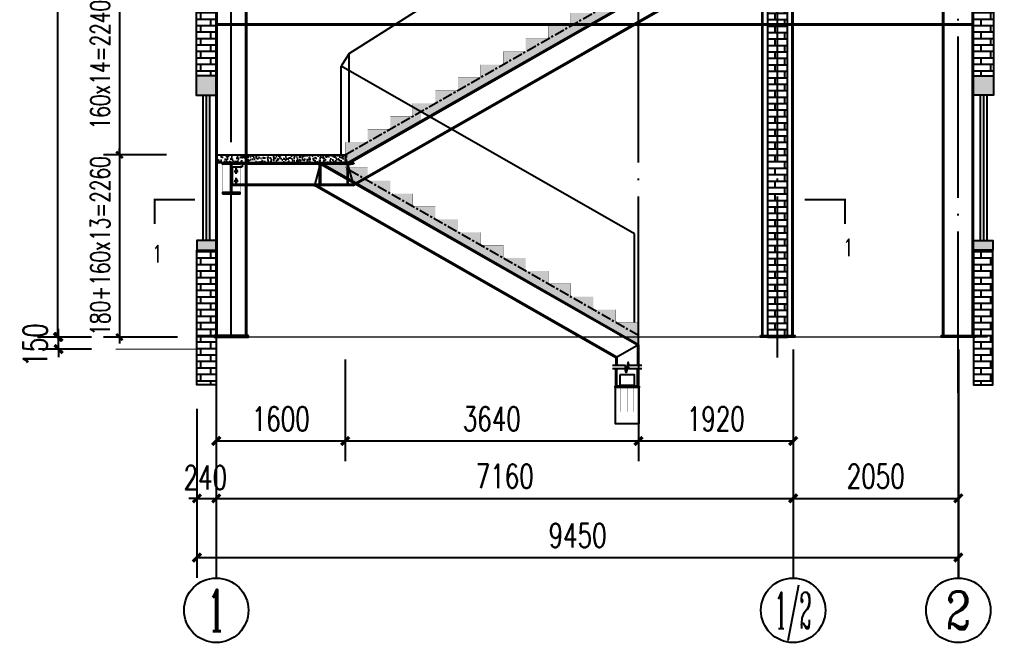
# Model space of a CAD drawing. Extents: x -89996 to 1006241, y -2176 to 440573.
# Drawn here: x 778968 to 791057, y 249425 to 257156 of the extents above; entities that cross this region are included whole.
import ezdxf
from ezdxf.enums import TextEntityAlignment as Align

# ---------------------------------------------------------------- set-up
doc = ezdxf.new("R2010")
doc.units = 0
doc.header["$LTSCALE"] = 1000
doc.header["$MEASUREMENT"] = 0
doc.linetypes.add('0$0$CENTERX2', pattern=[4, 2.5, -0.5, 0.5, -0.5])
doc.linetypes.add('DOTE', pattern=[2.42, 2, -0.2, 0.02, -0.2])
for name, color, linetype in [('A-土建墙柱（含管井、立管）', 6, 'Continuous'), ('AXIS', 3, 'Continuous'), ('AXIS_TEXT', 7, 'Continuous'), ('BEAM_DE', 7, 'Continuous'), ('BOLT', 251, 'Continuous'), ('DIM_SYMB', 3, 'Continuous'), ('DOTE', 1, 'DOTE'), ('FZX', 31, 'Continuous'), ('GL', 150, 'Continuous'), ('GZ', 50, 'Continuous'), ('MC', 132, 'Continuous'), ('Prof', 2, 'Continuous'), ('PUB_TEXT', 7, 'Continuous'), ('PUB_TITLE', 4, 'Continuous'), ('PZ', 202, 'Continuous'), ('STGJ_BOLT_THIN', 9, 'Continuous'), ('WL', 10, 'Continuous'), ('型钢', 6, 'Continuous'), ('粗线', 5, 'Continuous')]:
    doc.layers.add(name, color=color, linetype=linetype)
doc.styles.add('_TCH_AXIS', font='COMPLEX', dxfattribs={"bigfont": 'GBCBIG'})
doc.styles.add('_TCH_DIM_T3', font='SIMPLEX', dxfattribs={"width": 0.705882, "bigfont": 'GBCBIG'})
doc.styles.add('_TCH_LABEL', font='COMPLEX', dxfattribs={"bigfont": 'GBCBIG'})
doc.styles.add('COMPLEX', font='COMPLEX')
doc.styles.add('DIM_FONT', font='SIMPLEX', dxfattribs={"width": 0.7, "bigfont": 'GBCBIG'})
doc.dimstyles.new('_TCH_ARCH&&100', dxfattribs={"dimtxt": 297.5, "dimasz": 100, "dimexe": 250, "dimexo": 300, "dimgap": 126.25, "dimtad": 1, "dimdec": 0, "dimzin": 0, "dimdsep": 46, "dimtxsty": '_TCH_DIM_T3', "dimblk": 'ARCHTICK', "dimcen": 0.09, "dimclrt": 7, "dimazin": 2, "dimtfac": 1, "dimtdec": 0, "dimtix": 1, "dimtmove": 2, "dimatfit": 3, "dimfxl": 0, "dimtolj": 1, "dimtzin": 0, "dimarcsym": 0})
doc.dimstyles.new('DIMN80', dxfattribs={"dimscale": 0.8, "dimtxt": 300, "dimasz": 100, "dimexe": 250, "dimexo": 300, "dimgap": 150, "dimtad": 1, "dimdec": 0, "dimzin": 0, "dimdsep": 46, "dimtxsty": 'DIM_FONT', "dimblk": 'ARCHTICK', "dimcen": 0.09, "dimazin": 2, "dimtfac": 1, "dimtdec": 0, "dimtix": 1, "dimtmove": 2, "dimatfit": 3, "dimldrblk": 'ARCHTICK', "dimfxl": 0, "dimtolj": 1, "dimtzin": 0, "dimarcsym": 0})
pattern_1 = [(0, (176410.02, -233125.9), (0, 80.138549), []), (90, (176410.02, -233125.9), (-120.1928, 80.138549), [80.13855, -80.13854])]
pattern_2 = [(0, (176596.9, -233125.9), (0, 80.138549), []), (90, (176596.9, -233125.9), (-120.1928, 80.138549), [80.13855, -80.13854])]

# ---------------------------------------------------------------- blocks, each defined once
blk = doc.blocks.new('_ArchTick')
at = {"color": 0, "linetype": 'ByBlock', "const_width": 0.4}
blk.add_lwpolyline([(-0.5, -0.5), (0.5, 0.5)], dxfattribs=at)
blk = doc.blocks.new('*D682')
at = {"layer": 'AXIS', "color": 0, "linetype": 'ByBlock', "lineweight": -2, "transparency": 16777216}
for p, q in [((781170, 252324), (781170, 250964)), ((781410, 252324), (781410, 250964)), ((781170, 251214), (781070, 251214)), ((781170, 251214), (781410, 251214)), ((781410, 251214), (781510, 251214))]:
    blk.add_line(p, q, dxfattribs=at)
at = {"layer": 'Defpoints', "color": 0, "linetype": 'ByBlock', "transparency": 16777216}
for p in [(781170, 252624), (781410, 252624), (781410, 251214)]:
    blk.add_point(p, dxfattribs=at)
at = {"layer": 'AXIS', "color": 0, "linetype": 'ByBlock', "lineweight": -2, "transparency": 16777216, "xscale": 100, "yscale": 100, "zscale": 100}
blk.add_blockref('_ArchTick', (781170, 251214), dxfattribs=at)
at = {"layer": 'AXIS', "color": 0, "linetype": 'ByBlock', "lineweight": -2, "transparency": 16777216, "xscale": 100, "yscale": 100, "zscale": 100, "rotation": 180}
blk.add_blockref('_ArchTick', (781410, 251214), dxfattribs=at)
at = {"layer": 'AXIS', "color": 7, "linetype": 'ByBlock', "transparency": 16777216, "insert": (781275, 251472), "char_height": 297.5, "attachment_point": 5, "style": '_TCH_DIM_T3'}
blk.add_mtext('\\A1;240', dxfattribs=at)
blk = doc.blocks.new('*D683')
at = {"layer": 'AXIS', "color": 0, "linetype": 'ByBlock', "lineweight": -2, "transparency": 16777216}
for p, q in [((781170, 252324), (781170, 250229)), ((790620, 252324), (790620, 250229)), ((781170, 250479), (790620, 250479))]:
    blk.add_line(p, q, dxfattribs=at)
at = {"layer": 'Defpoints', "color": 0, "linetype": 'ByBlock', "transparency": 16777216}
for p in [(781170, 252624), (790620, 252624), (790620, 250479)]:
    blk.add_point(p, dxfattribs=at)
at = {"layer": 'AXIS', "color": 0, "linetype": 'ByBlock', "lineweight": -2, "transparency": 16777216, "xscale": 100, "yscale": 100, "zscale": 100, "rotation": 180}
blk.add_blockref('_ArchTick', (781170, 250479), dxfattribs=at)
at = {"layer": 'AXIS', "color": 0, "linetype": 'ByBlock', "lineweight": -2, "transparency": 16777216, "xscale": 100, "yscale": 100, "zscale": 100}
blk.add_blockref('_ArchTick', (790620, 250479), dxfattribs=at)
at = {"layer": 'AXIS', "color": 7, "linetype": 'ByBlock', "transparency": 16777216, "insert": (785895, 250754), "char_height": 297.5, "attachment_point": 5, "style": '_TCH_DIM_T3'}
blk.add_mtext('\\A1;9450', dxfattribs=at)
blk = doc.blocks.new('*D678')
at = {"layer": 'AXIS', "color": 0, "linetype": 'ByBlock', "lineweight": -2, "transparency": 16777216}
for p, q in [((779452, 253216), (779452, 253316)), ((779860, 253216), (779202, 253216)), ((779452, 253066), (779452, 253216)), ((779860, 253066), (779202, 253066)), ((779452, 253066), (779452, 252966))]:
    blk.add_line(p, q, dxfattribs=at)
at = {"layer": 'Defpoints', "color": 0, "linetype": 'ByBlock', "transparency": 16777216}
for p in [(779452, 253216), (780160, 253216), (780160, 253066)]:
    blk.add_point(p, dxfattribs=at)
at = {"layer": 'AXIS', "color": 0, "linetype": 'ByBlock', "lineweight": -2, "transparency": 16777216, "xscale": 100, "yscale": 100, "zscale": 100}
for p, rotation in [((779452, 253216), 270), ((779452, 253066), 90)]:
    blk.add_blockref('_ArchTick', p, dxfattribs=dict(at, rotation=rotation))
at = {"layer": 'AXIS', "color": 7, "linetype": 'ByBlock', "transparency": 16777216, "insert": (779163, 253117), "char_height": 297.5, "attachment_point": 5, "rotation": 90, "style": '_TCH_DIM_T3'}
blk.add_mtext('\\A1;150', dxfattribs=at)
blk = doc.blocks.new('*D679')
at = {"layer": 'AXIS', "color": 0, "linetype": 'ByBlock', "lineweight": -2, "transparency": 16777216}
for p, q in [((779860, 265216), (779193, 265216)), ((779443, 253216), (779443, 265216)), ((779860, 253216), (779193, 253216))]:
    blk.add_line(p, q, dxfattribs=at)
at = {"layer": 'Defpoints', "color": 0, "linetype": 'ByBlock', "transparency": 16777216}
for p in [(779443, 265216), (780160, 265216), (780160, 253216)]:
    blk.add_point(p, dxfattribs=at)
at = {"layer": 'AXIS', "color": 0, "linetype": 'ByBlock', "lineweight": -2, "transparency": 16777216, "xscale": 100, "yscale": 100, "zscale": 100}
for p, rotation in [((779443, 265216), 90), ((779443, 253216), 270)]:
    blk.add_blockref('_ArchTick', p, dxfattribs=dict(at, rotation=rotation))
at = {"layer": 'AXIS', "color": 7, "linetype": 'ByBlock', "transparency": 16777216, "insert": (779168, 259216), "char_height": 297.5, "attachment_point": 5, "rotation": 90, "style": '_TCH_DIM_T3'}
blk.add_mtext('\\A1;12000', dxfattribs=at)
blk = doc.blocks.new('*D674')
at = {"layer": 'AXIS', "color": 0, "linetype": 'ByBlock', "lineweight": -2, "transparency": 16777216}
for p, q in [((780791, 255476), (780009, 255476)), ((780209, 255476), (780209, 255556)), ((780209, 255476), (780209, 253216)), ((780930, 253216), (780009, 253216)), ((780209, 253216), (780209, 253136))]:
    blk.add_line(p, q, dxfattribs=at)
at = {"layer": 'Defpoints', "color": 0, "linetype": 'ByBlock', "transparency": 16777216}
for p in [(781031, 255476), (780209, 253216), (781170, 253216)]:
    blk.add_point(p, dxfattribs=at)
at = {"layer": 'AXIS', "color": 0, "linetype": 'ByBlock', "lineweight": -2, "transparency": 16777216, "xscale": 80, "yscale": 80, "zscale": 80}
for p, rotation in [((780209, 255476), 270), ((780209, 253216), 90)]:
    blk.add_blockref('_ArchTick', p, dxfattribs=dict(at, rotation=rotation))
at = {"layer": 'AXIS', "color": 0, "linetype": 'ByBlock', "transparency": 16777216, "insert": (779969, 254346), "char_height": 240, "attachment_point": 5, "rotation": 90, "style": 'DIM_FONT'}
blk.add_mtext('\\A1;180+160x13=2260', dxfattribs=at)
blk = doc.blocks.new('*D675')
at = {"layer": 'AXIS', "color": 0, "linetype": 'ByBlock', "lineweight": -2, "transparency": 16777216}
for p, q in [((781182, 257716), (780009, 257716)), ((780209, 257716), (780209, 255476)), ((780791, 255476), (780009, 255476))]:
    blk.add_line(p, q, dxfattribs=at)
at = {"layer": 'Defpoints', "color": 0, "linetype": 'ByBlock', "transparency": 16777216}
for p in [(781422, 257716, -2), (780209, 255476), (781031, 255476)]:
    blk.add_point(p, dxfattribs=at)
at = {"layer": 'AXIS', "color": 0, "linetype": 'ByBlock', "lineweight": -2, "transparency": 16777216, "xscale": 80, "yscale": 80, "zscale": 80}
for p, rotation in [((780209, 257716), 90), ((780209, 255476), 270)]:
    blk.add_blockref('_ArchTick', p, dxfattribs=dict(at, rotation=rotation))
at = {"layer": 'AXIS', "color": 0, "linetype": 'ByBlock', "transparency": 16777216, "insert": (779969, 256596), "char_height": 240, "attachment_point": 5, "rotation": 90, "style": 'DIM_FONT'}
blk.add_mtext('\\A1;160x14=2240', dxfattribs=at)
blk = doc.blocks.new('A$C1A291124')
at = {"layer": '型钢'}
for p, q in [((-82, -4), (-82, 0)), ((-82, 0), (0, 0)), ((0, 0), (0, -280)), ((-21, -19), (-77, -10)), ((-10, -249), (-10, -31)), ((-82, -276), (-82, -280)), ((-82, -280), (0, -280)), ((-21, -261), (-77, -270))]:
    blk.add_line(p, q, dxfattribs=at)
for centre, radius, start, end in [((-76, -4), 6.25, 180, 261), ((-22, -31), 12.5, 0, 81), ((-76, -276), 6.25, 99, 180), ((-22, -249), 12.5, 279, 0)]:
    blk.add_arc(centre, radius, start, end, dxfattribs=at)
blk = doc.blocks.new('*D2876')
at = {"layer": 'AXIS', "color": 0, "linetype": 'ByBlock', "lineweight": -2, "transparency": 16777216}
for p, q in [((786650, 252936), (786650, 251676)), ((788570, 252936), (788570, 251676)), ((786650, 251926), (788570, 251926))]:
    blk.add_line(p, q, dxfattribs=at)
at = {"layer": 'Defpoints', "color": 0, "linetype": 'ByBlock', "transparency": 16777216}
for p in [(786650, 253236), (788570, 253236), (788570, 251926)]:
    blk.add_point(p, dxfattribs=at)
at = {"layer": 'AXIS', "color": 0, "linetype": 'ByBlock', "lineweight": -2, "transparency": 16777216, "xscale": 100, "yscale": 100, "zscale": 100, "rotation": 180}
blk.add_blockref('_ArchTick', (786650, 251926), dxfattribs=at)
at = {"layer": 'AXIS', "color": 0, "linetype": 'ByBlock', "lineweight": -2, "transparency": 16777216, "xscale": 100, "yscale": 100, "zscale": 100}
blk.add_blockref('_ArchTick', (788570, 251926), dxfattribs=at)
at = {"layer": 'AXIS', "color": 7, "linetype": 'ByBlock', "transparency": 16777216, "insert": (787610, 252201), "char_height": 297.5, "attachment_point": 5, "style": '_TCH_DIM_T3'}
blk.add_mtext('\\A1;1920', dxfattribs=at)
blk = doc.blocks.new('*D2877')
at = {"layer": 'AXIS', "color": 0, "linetype": 'ByBlock', "lineweight": -2, "transparency": 16777216}
for p, q in [((783010, 252936), (783010, 251676)), ((786650, 252936), (786650, 251676)), ((783010, 251926), (786650, 251926))]:
    blk.add_line(p, q, dxfattribs=at)
at = {"layer": 'Defpoints', "color": 0, "linetype": 'ByBlock', "transparency": 16777216}
for p in [(783010, 253236), (786650, 253236), (786650, 251926)]:
    blk.add_point(p, dxfattribs=at)
at = {"layer": 'AXIS', "color": 0, "linetype": 'ByBlock', "lineweight": -2, "transparency": 16777216, "xscale": 100, "yscale": 100, "zscale": 100, "rotation": 180}
blk.add_blockref('_ArchTick', (783010, 251926), dxfattribs=at)
at = {"layer": 'AXIS', "color": 0, "linetype": 'ByBlock', "lineweight": -2, "transparency": 16777216, "xscale": 100, "yscale": 100, "zscale": 100}
blk.add_blockref('_ArchTick', (786650, 251926), dxfattribs=at)
at = {"layer": 'AXIS', "color": 7, "linetype": 'ByBlock', "transparency": 16777216, "insert": (784830, 252201), "char_height": 297.5, "attachment_point": 5, "style": '_TCH_DIM_T3'}
blk.add_mtext('\\A1;3640', dxfattribs=at)
blk = doc.blocks.new('*D2878')
at = {"layer": 'AXIS', "color": 0, "linetype": 'ByBlock', "lineweight": -2, "transparency": 16777216}
for p, q in [((781410, 252936), (781410, 251676)), ((783010, 252936), (783010, 251676)), ((781410, 251926), (783010, 251926))]:
    blk.add_line(p, q, dxfattribs=at)
at = {"layer": 'Defpoints', "color": 0, "linetype": 'ByBlock', "transparency": 16777216}
for p in [(781410, 253236), (783010, 253236), (783010, 251926)]:
    blk.add_point(p, dxfattribs=at)
at = {"layer": 'AXIS', "color": 0, "linetype": 'ByBlock', "lineweight": -2, "transparency": 16777216, "xscale": 100, "yscale": 100, "zscale": 100, "rotation": 180}
blk.add_blockref('_ArchTick', (781410, 251926), dxfattribs=at)
at = {"layer": 'AXIS', "color": 0, "linetype": 'ByBlock', "lineweight": -2, "transparency": 16777216, "xscale": 100, "yscale": 100, "zscale": 100}
blk.add_blockref('_ArchTick', (783010, 251926), dxfattribs=at)
at = {"layer": 'AXIS', "color": 7, "linetype": 'ByBlock', "transparency": 16777216, "insert": (782210, 252201), "char_height": 297.5, "attachment_point": 5, "style": '_TCH_DIM_T3'}
blk.add_mtext('\\A1;1600', dxfattribs=at)
blk = doc.blocks.new('*D2879')
at = {"layer": 'AXIS', "color": 0, "linetype": 'ByBlock', "lineweight": -2, "transparency": 16777216}
for p, q in [((781410, 253063), (781410, 250964)), ((788570, 253063), (788570, 250964)), ((781410, 251214), (788570, 251214))]:
    blk.add_line(p, q, dxfattribs=at)
at = {"layer": 'Defpoints', "color": 0, "linetype": 'ByBlock', "transparency": 16777216}
for p in [(781410, 253363), (788570, 253363), (788570, 251214)]:
    blk.add_point(p, dxfattribs=at)
at = {"layer": 'AXIS', "color": 0, "linetype": 'ByBlock', "lineweight": -2, "transparency": 16777216, "xscale": 100, "yscale": 100, "zscale": 100, "rotation": 180}
blk.add_blockref('_ArchTick', (781410, 251214), dxfattribs=at)
at = {"layer": 'AXIS', "color": 0, "linetype": 'ByBlock', "lineweight": -2, "transparency": 16777216, "xscale": 100, "yscale": 100, "zscale": 100}
blk.add_blockref('_ArchTick', (788570, 251214), dxfattribs=at)
at = {"layer": 'AXIS', "color": 7, "linetype": 'ByBlock', "transparency": 16777216, "insert": (784990, 251489), "char_height": 297.5, "attachment_point": 5, "style": '_TCH_DIM_T3'}
blk.add_mtext('\\A1;7160', dxfattribs=at)
blk = doc.blocks.new('*D2880')
at = {"layer": 'AXIS', "color": 0, "linetype": 'ByBlock', "lineweight": -2, "transparency": 16777216}
for p, q in [((788570, 253063), (788570, 250964)), ((790620, 253063), (790620, 250964)), ((788570, 251214), (790620, 251214))]:
    blk.add_line(p, q, dxfattribs=at)
at = {"layer": 'Defpoints', "color": 0, "linetype": 'ByBlock', "transparency": 16777216}
for p in [(788570, 253363), (790620, 253363), (790620, 251214)]:
    blk.add_point(p, dxfattribs=at)
at = {"layer": 'AXIS', "color": 0, "linetype": 'ByBlock', "lineweight": -2, "transparency": 16777216, "xscale": 100, "yscale": 100, "zscale": 100, "rotation": 180}
blk.add_blockref('_ArchTick', (788570, 251214), dxfattribs=at)
at = {"layer": 'AXIS', "color": 0, "linetype": 'ByBlock', "lineweight": -2, "transparency": 16777216, "xscale": 100, "yscale": 100, "zscale": 100}
blk.add_blockref('_ArchTick', (790620, 251214), dxfattribs=at)
at = {"layer": 'AXIS', "color": 7, "linetype": 'ByBlock', "transparency": 16777216, "insert": (789595, 251489), "char_height": 297.5, "attachment_point": 5, "style": '_TCH_DIM_T3'}
blk.add_mtext('\\A1;2050', dxfattribs=at)
blk = doc.blocks.new('_AXISO')
blk.add_circle((0, 0), 0.5)
at = {"layer": 'AXIS_TEXT', "style": 'COMPLEX', "width": 1.041667}
blk.add_attdef('A', text='', height=0.56, dxfattribs=at).set_placement((-0.25, -0.28), (0.25, -0.28), align=Align.FIT)

msp = doc.modelspace()

# ---------------------------------------------------------------- hatches: boundary and pattern name
h = msp.add_hatch()
h.set_pattern_fill('AR-CONC', color=9, scale=50)
h.set_pattern_definition([(50, (-51333.635, 68118.08), (91.0923345, -7.969543), [9.525, -104.775]), (355, (-51333.64, 68118.08), (-17.621413, 95.528321), [7.62, -83.82]), (100.451, (-51326.04, 68117.42), (73.471251, 87.558344), [8.095, -89.045]), (46.1842, (-51333.64, 68143.48), (135.53952, -21.021164), [14.2875, -157.1625]), (96.6356, (-51322.34, 68141.73), (118.702117, 123.712778), [12.1425, -133.5675]), (351.184, (-51333.64, 68143.48), (118.702303, 123.71256), [11.43, -125.73]), (21, (-51320.935, 68137.13), (75.80744, -51.132759), [9.525, -104.775]), (326, (-51320.94, 68137.13), (30.901014, 92.093983), [7.62, -83.82]), (71.4514, (-51314.62, 68132.87), (106.708245, 40.961429), [8.095, -89.045]), (37.5, (-51333.635, 68118.08), (1.5443016, 42.2775194), [0, -82.804, 0, -85.09, 0, -84.1375]), (7.5, (-51333.635, 68118.08), (33.4098313, 50.0902874), [0, -48.514, 0, -80.899, 0, -32.0675]), (327.5, (-51361.956, 68118.08), (67.7952976, -2.864372), [0, -31.75, 0, -99.06, 0, -131.445]), (317.5, (-51374.656, 68118.08), (74.0645907, 12.7132455), [0, -41.275, 0, -65.786, 0, -93.345])])
h.paths.add_polyline_path([(783211.28, 255475.83), (783009.75, 255475.83), (783009.75, 255375.83), (783036.28, 255375.83), (783036.28, 255375.83), (783036.28, 255375.83), (783036.28, 255375.83)])
h.paths.add_polyline_path([(783949.75, 255897.81), (783949.75, 256010.84), (783849.72, 256067.96), (783849.72, 255955.83), (783569.72, 255955.83), (783569.72, 255795.83), (783289.72, 255795.83), (783289.72, 255635.83), (783009.75, 255635.83), (783009.75, 255475.83), (783211.28, 255475.83)])
h.paths.add_polyline_path([(785416.27, 256735.82), (784969.72, 256735.82), (784969.72, 256595.83), (784689.72, 256595.83), (784689.72, 256435.83), (784409.72, 256435.83), (784409.72, 256275.83), (784129.72, 256275.83), (784129.72, 256115.83), (783949.75, 256115.83), (783949.75, 256010.84), (784048.68, 255954.34)])
h.paths.add_polyline_path([(783949.75, 256115.83), (783849.72, 256115.83), (783849.72, 256067.96), (783949.75, 256010.84)])
h.paths.add_polyline_path([(786037.39, 257090.75), (785809.72, 257090.75), (785809.72, 257075.83), (785529.72, 257075.83), (785529.72, 256915.83), (785249.72, 256915.83), (785249.72, 256755.83), (784969.72, 256755.83), (784969.72, 256735.82), (785416.27, 256735.82)])
h.paths.add_polyline_path([(786649.75, 257440.67), (786649.75, 257556), (786369.75, 257556), (786369.72, 257395.83), (786089.72, 257395.83), (786089.72, 257235.83), (785809.72, 257235.83), (785809.72, 257102.75), (786058.39, 257102.75)])
h.paths.add_polyline_path([(786891.39, 257578.75), (786649.75, 257578.75), (786649.75, 257556), (786649.75, 257440.67)])
h = msp.add_hatch()
h.set_pattern_fill('AR-CONC', color=9, scale=50)
h.set_pattern_definition([(50, (-51533.635, 68118.08), (91.0923345, -7.969543), [9.525, -104.775]), (355, (-51533.64, 68118.08), (-17.621413, 95.528321), [7.62, -83.82]), (100.451, (-51526.04, 68117.42), (73.471251, 87.558344), [8.095, -89.045]), (46.1842, (-51533.64, 68143.48), (135.53952, -21.021164), [14.2875, -157.1625]), (96.6356, (-51522.34, 68141.73), (118.702117, 123.712778), [12.1425, -133.5675]), (351.184, (-51533.64, 68143.48), (118.702303, 123.71256), [11.43, -125.73]), (21, (-51520.935, 68137.13), (75.80744, -51.132759), [9.525, -104.775]), (326, (-51520.94, 68137.13), (30.901014, 92.093983), [7.62, -83.82]), (71.4514, (-51514.62, 68132.87), (106.708245, 40.961429), [8.095, -89.045]), (37.5, (-51533.635, 68118.08), (1.5443016, 42.2775194), [0, -82.804, 0, -85.09, 0, -84.1375]), (7.5, (-51533.635, 68118.08), (33.4098313, 50.0902874), [0, -48.514, 0, -80.899, 0, -32.0675]), (327.5, (-51561.956, 68118.08), (67.7952976, -2.864372), [0, -31.75, 0, -99.06, 0, -131.445]), (317.5, (-51574.656, 68118.08), (74.0645907, 12.7132455), [0, -41.275, 0, -65.786, 0, -93.345])])
h.paths.add_polyline_path([(781409.75, 255475.83), (781409.75, 255475.83), (781409.75, 255375.83), (781409.75, 255375.83)])
h.paths.add_polyline_path([(781596.63, 255475.83), (781421.75, 255475.83), (781421.75, 255375.83), (781596.63, 255375.83)])
h.paths.add_polyline_path([(781777.75, 255475.83), (781596.63, 255475.83), (781596.63, 255375.83), (781731.63, 255375.83), (781777.75, 255375.83)])
h.paths.add_polyline_path([(783036.28, 255475.83), (781789.75, 255475.83), (781789.75, 255375.83), (782421.19, 255375.83), (782421.19, 255375.83), (782503.19, 255375.83), (783036.28, 255375.83)])
h = msp.add_hatch()
h.set_pattern_fill('AR-CONC', color=9, scale=50)
h.set_pattern_definition([(50, (-51333.635, 76367.384), (91.0923345, -7.969543), [9.525, -104.775]), (355, (-51333.64, 76367.38), (-17.621413, 95.528321), [7.62, -83.82]), (100.451, (-51326.04, 76366.72), (73.471251, 87.558344), [8.095, -89.045]), (46.1842, (-51333.64, 76392.78), (135.53952, -21.021164), [14.2875, -157.1625]), (96.6356, (-51322.34, 76391.03), (118.702117, 123.712778), [12.1425, -133.5675]), (351.184, (-51333.64, 76392.78), (118.702303, 123.71256), [11.43, -125.73]), (21, (-51320.935, 76386.434), (75.80744, -51.132759), [9.525, -104.775]), (326, (-51320.94, 76386.43), (30.901014, 92.093983), [7.62, -83.82]), (71.4514, (-51314.62, 76382.17), (106.708245, 40.961429), [8.095, -89.045]), (37.5, (-51333.635, 76367.384), (1.5443016, 42.2775194), [0, -82.804, 0, -85.09, 0, -84.1375]), (7.5, (-51333.635, 76367.384), (33.4098313, 50.0902874), [0, -48.514, 0, -80.899, 0, -32.0675]), (327.5, (-51361.956, 76367.384), (67.7952976, -2.864372), [0, -31.75, 0, -99.06, 0, -131.445]), (317.5, (-51374.656, 76367.384), (74.0645907, 12.7132455), [0, -41.275, 0, -65.786, 0, -93.345])])
h.paths.add_polyline_path([(784409.75, 254675.83), (784129.75, 254675.83), (784129.75, 254835.83), (783849.75, 254835.83), (783849.75, 254995.83), (783569.75, 254995.83), (783569.75, 255155.83), (783289.75, 255155.83), (783289.72, 255315.83), (783009.72, 255315.83), (783009.72, 255375.83), (782703.19, 255375.83), (786649.75, 253120.65), (786649.75, 253395.83), (786369.75, 253395.83), (786369.75, 253555.83), (786089.75, 253555.83), (786089.75, 253715.83), (785809.75, 253715.83), (785809.75, 253875.83), (785529.75, 253875.83), (785529.75, 254035.83), (785249.75, 254035.83), (785249.75, 254195.83), (784969.75, 254195.83), (784969.75, 254355.83), (784689.75, 254355.83), (784689.75, 254515.83), (784409.75, 254515.83)])
at = {"layer": 'BOLT'}
h = msp.add_hatch(dxfattribs=at)
h.set_pattern_fill('AR-BRSTD', color=256, scale=100)
h.set_pattern_definition(pattern_1)
h.paths.add_polyline_path([(781159.75, 256455.83), (781409.75, 256455.83), (781409.75, 257397.07), (781383.88, 257397.07), (781383.88, 257417.07), (781169.75, 257417.07), (781169.75, 257567.07), (781159.75, 257567.07)])
h.paths.add_polyline_path([(781159.75, 257567.07), (781169.75, 257567.07), (781169.75, 257417.07), (781409.75, 257417.07), (781409.75, 258715.83), (781159.75, 258715.83)])
h = msp.add_hatch(dxfattribs=at)
h.set_pattern_fill('AR-BRSTD', color=256, scale=100)
h.set_pattern_definition(pattern_2)
h.paths.add_polyline_path([(791056.63, 256455.83), (790806.63, 256455.83), (790806.63, 257397.07), (790832.5, 257397.07), (790832.5, 257417.07), (791046.63, 257417.07), (791046.63, 257567.07), (791056.63, 257567.07)])
h.paths.add_polyline_path([(791056.63, 257567.07), (791046.63, 257567.07), (791046.63, 257417.07), (790806.63, 257417.07), (790806.63, 258715.83), (791056.63, 258715.83)])
h = msp.add_hatch(dxfattribs=at)
h.set_pattern_fill('AR-BRSTD', color=256, scale=100)
h.set_pattern_definition([(0, (174041.9, -240745.82), (0, 80.138549), []), (90, (174041.9, -240745.82), (-120.1928, 80.138549), [80.13855, -80.13854])])
h.paths.add_polyline_path([(788501.63, 257590.75), (788251.63, 257590.75), (788251.63, 253215.83), (788501.63, 253215.83)])
h = msp.add_hatch(color=256, dxfattribs=at)
h.dxf.hatch_style = 1
h.paths.add_polyline_path([(781159.75, 256455.83), (781409.75, 256455.83), (781409.75, 256215.83), (781159.75, 256215.83)])
h = msp.add_hatch(color=256, dxfattribs=at)
h.dxf.hatch_style = 1
h.paths.add_polyline_path([(791056.63, 256455.83), (790806.63, 256455.83), (790806.63, 256215.83), (791056.63, 256215.83)])
h = msp.add_hatch(color=256, dxfattribs=at)
h.dxf.hatch_style = 1
h.paths.add_polyline_path([(781169.75, 254415.83), (781409.75, 254415.83), (781409.75, 254295.83), (781169.75, 254295.83)])
h = msp.add_hatch(color=256, dxfattribs=at)
h.dxf.hatch_style = 1
h.paths.add_polyline_path([(791056.63, 254415.83), (790806.63, 254415.83), (790806.63, 254295.83), (791056.63, 254295.83)])
h = msp.add_hatch(dxfattribs=at)
h.set_pattern_fill('AR-BRSTD', color=256, scale=100)
h.set_pattern_definition(pattern_1)
h.paths.add_polyline_path([(781169.75, 254295.83), (781409.75, 254295.83), (781409.75, 253234.59), (781383.88, 253234.59), (781383.88, 253214.59), (781169.75, 253214.59), (781169.75, 253064.59), (781169.75, 253064.59)])
h.paths.add_polyline_path([(781169.75, 253064.59), (781169.75, 253064.59), (781169.75, 253214.59), (781409.75, 253214.59), (781409.75, 252624.14), (781169.75, 252624.14)])
h = msp.add_hatch(dxfattribs=at)
h.set_pattern_fill('AR-BRSTD', color=256, scale=100)
h.set_pattern_definition(pattern_2)
h.paths.add_polyline_path([(791056.63, 254295.83), (790806.63, 254295.83), (790806.63, 253234.59), (790832.5, 253234.59), (790832.5, 253214.59), (791046.63, 253214.59), (791046.63, 253064.59), (791056.63, 253064.59)])
h.paths.add_polyline_path([(791056.63, 253064.59), (791046.63, 253064.59), (791046.63, 253214.59), (790806.63, 253214.59), (790806.63, 252624.14), (791056.63, 252624.14)])
at = {"layer": 'STGJ_BOLT_THIN'}
for points in [[(781656.63, 255251.83), (781644.63, 255275.83), (781656.63, 255299.83), (781668.63, 255275.83)], [(781656.63, 255131.83), (781644.63, 255155.83), (781656.63, 255179.83), (781668.63, 255155.83)]]:
    msp.add_hatch(color=256, dxfattribs=at).paths.add_polyline_path(points)

# ---------------------------------------------------------------- linework, layer by layer
for p, q in [((781409.75, 255375.83, -1.22), (781409.75, 255475.83, -1.22)), ((781731.63, 255375.83, -1.22), (781409.75, 255375.83, -1.22))]:
    msp.add_line(p, q)
at = {"elevation": -1.22}
msp.add_lwpolyline([(781409.75, 255475.83), (783009.72, 255475.83), (783009.72, 255375.83), (781409.75, 255375.83)], close=True, dxfattribs=at)
at = {"layer": 'A-土建墙柱（含管井、立管）'}
msp.add_line((786599.75, 252615.09, -1.22), (786419.75, 252615.09, -1.22), dxfattribs=at)
at = {"layer": 'A-土建墙柱（含管井、立管）', "elevation": -1.22}
msp.add_lwpolyline([(786419.75, 252745.09), (786419.75, 252605.09), (786599.75, 252605.09), (786599.75, 252745.09)], close=True, dxfattribs=at)
at = {"layer": 'AXIS', "linetype": 'ByBlock'}
msp.add_line((781409.75, 252548.8), (781409.75, 250225.33), dxfattribs=at)
at = {"layer": 'AXIS'}
for p, q in [((788569.75, 252548.8), (788569.75, 250225.33)), ((790619.75, 252548.8), (790619.75, 250225.33))]:
    msp.add_line(p, q, dxfattribs=at)
at = {"layer": 'BEAM_DE', "elevation": -1.22}
msp.add_lwpolyline([(786659.75, 252605.09), (786359.75, 252605.09), (786359.75, 252141.9), (786659.75, 252141.9)], close=True, dxfattribs=at)
at = {"layer": 'DIM_SYMB', "const_width": 25}
for points in [[(780646.74, 254620.26), (780646.74, 254920.26), (781146.74, 254920.26)], [(788712.83, 254920.26), (789212.83, 254920.26), (789212.83, 254620.26)]]:
    msp.add_lwpolyline(points, dxfattribs=at)
at = {"layer": 'DOTE'}
for p, q in [((781596.63, 253215.83, -1.22), (781596.63, 264369.3, -1.22)), ((790619.75, 252524.44, -1.22), (790619.75, 264369.3, -1.22)), ((788376.63, 252961.41, -1.22), (788376.63, 264082.37, -1.22)), ((786649.75, 252961.41, -1.22), (786649.75, 261162.5, -1.22))]:
    msp.add_line(p, q, dxfattribs=at)
at = {"layer": 'DOTE', "color": 8, "linetype": '0$0$CENTERX2', "ltscale": 0.05}
for p, q in [((783009.75, 255475.83, -1.22), (786929.75, 257715.83, -1.22)), ((786649.75, 253235.83, -1.22), (783009.75, 255315.83, -1.22))]:
    msp.add_line(p, q, dxfattribs=at)
at = {"layer": 'DOTE', "const_width": 15, "elevation": -1.22}
msp.add_lwpolyline([(780159.75, 253065.83), (781169.75, 253065.83), (781169.75, 253215.83), (790983.43, 253215.83)], dxfattribs=at)
at = {"layer": 'FZX', "elevation": -1.22}
for points in [[(781159.75, 256215.83), (781409.75, 256215.83), (781409.75, 258595.83), (781159.75, 258595.83)], [(791056.63, 256215.83), (790806.63, 256215.83), (790806.63, 258595.83), (791056.63, 258595.83)], [(788501.63, 257590.75), (788251.63, 257590.75), (788251.63, 253215.83), (788501.63, 253215.83)], [(781409.75, 256455.83), (781159.75, 256455.83), (781159.75, 256215.83), (781409.75, 256215.83)], [(790806.63, 256455.83), (791056.63, 256455.83), (791056.63, 256215.83), (790806.63, 256215.83)], [(781409.75, 254415.83), (781169.75, 254415.83), (781169.75, 254295.83), (781409.75, 254295.83)], [(790806.63, 254415.83), (791046.63, 254415.83), (791046.63, 254295.83), (790806.63, 254295.83)], [(781169.75, 254295.83), (781409.75, 254295.83), (781409.75, 252624.14), (781169.75, 252624.14)], [(791046.63, 254295.83), (790806.63, 254295.83), (790806.63, 252624.14), (791046.63, 252624.14)]]:
    msp.add_lwpolyline(points, close=True, dxfattribs=at)
at = {"layer": 'GL'}
for p, q in [((783036.28, 255375.83, -1.22), (786912.39, 257590.75, -1.22)), ((783039.76, 255362.85, -1.22), (786915.88, 257577.77, -1.22)), ((783107.85, 255109.21, -1.22), (786983.96, 257324.13, -1.22)), ((783110.64, 255095.83, -1.22), (786987.45, 257311.15, -1.22)), ((781606.63, 255325.83, -1.22), (781731.63, 255325.83, -1.22)), ((781606.63, 255325.83, -1.22), (781606.63, 255095.83, -1.22)), ((783036.28, 255375.83, -1.22), (781731.63, 255375.83, -1.22)), ((781731.63, 255375.83, -1.22), (781731.63, 255325.83, -1.22)), ((783039.77, 255362.83, -1.22), (781731.63, 255362.83, -1.22)), ((782703.19, 255375.83, -1.22), (782628.83, 255095.83, -1.22)), ((786636.72, 253113.12, -1.22), (782699.74, 255362.83, -1.22)), ((786649.75, 253120.65, -1.22), (782703.19, 255375.83, -1.22)), ((783036.28, 255375.83, -1.22), (783111.44, 255095.83, -1.22)), ((783107.95, 255108.83, -1.22), (781606.63, 255108.83, -1.22)), ((783111.44, 255095.83, -1.22), (781606.63, 255095.83, -1.22)), ((786369.75, 252958.16, -1.22), (782628.83, 255095.83, -1.22)), ((786382.75, 252965.71, -1.22), (782632.29, 255108.83, -1.22)), ((786649.75, 253120.65, -1.22), (786369.75, 252958.16, -1.22)), ((786636.75, 253113.14, -1.22), (786636.75, 252860.65, -1.22)), ((786649.75, 253120.65, -1.22), (786649.75, 252860.65, -1.22)), ((786369.75, 252958.16, -1.22), (786369.75, 252860.65, -1.22)), ((786382.75, 252965.71, -1.22), (786382.75, 252860.65, -1.22)), ((786369.75, 252605.09, -1.22), (786369.75, 252820.65, -1.22)), ((786381.75, 252605.09, -1.22), (786381.75, 252820.65, -1.22)), ((786637.75, 252605.09, -1.22), (786637.75, 252820.65, -1.22)), ((786649.75, 252605.09, -1.22), (786649.75, 252820.65, -1.22))]:
    msp.add_line(p, q, dxfattribs=at)
at = {"layer": 'GL', "elevation": -1.22}
for points in [[(781486.63, 255375.83), (781706.63, 255375.83), (781706.63, 255362.83), (781486.63, 255362.83)], [(781592.63, 255362.83), (781600.63, 255362.83), (781600.63, 255007.85), (781592.63, 255007.85)], [(781486.63, 254994.85), (781706.63, 254994.85), (781706.63, 255007.85), (781486.63, 255007.85)]]:
    msp.add_lwpolyline(points, close=True, dxfattribs=at)
for points in [[(786690.75, 252860.65), (786535.75, 252860.65), (786521.75, 252904.65), (786497.75, 252816.65), (786483.75, 252860.65), (786328.75, 252860.65)], [(786690.75, 252820.65), (786535.75, 252820.65), (786521.75, 252864.65), (786497.75, 252776.65), (786483.75, 252820.65), (786328.75, 252820.65)]]:
    msp.add_lwpolyline(points, dxfattribs=at)
at = {"layer": 'GZ'}
for p, q in [((781409.75, 253235.83, -1.22), (781409.75, 264215.83, -1.22)), ((781421.75, 253235.83, -1.22), (781421.75, 264205.83, -1.22)), ((781777.75, 253235.83, -1.22), (781777.75, 264215.83, -1.22)), ((790438.63, 253235.83, -1.22), (790438.63, 264215.83, -1.22)), ((790794.63, 253235.83, -1.22), (790794.63, 264205.83, -1.22)), ((790806.63, 253235.83, -1.22), (790806.63, 264215.83, -1.22)), ((781789.75, 253235.83, -1.22), (781789.75, 263738.32, -1.22)), ((790426.63, 253235.83, -1.22), (790426.63, 263738.32, -1.22)), ((788183.51, 253235.83, -1.22), (788183.51, 260890.75, -1.22)), ((788195.51, 253235.83, -1.22), (788195.51, 260890.75, -1.22)), ((788557.75, 253235.83, -1.22), (788557.75, 260890.75, -1.22)), ((788569.75, 253235.83, -1.22), (788569.75, 260890.75, -1.22))]:
    msp.add_line(p, q, dxfattribs=at)
at = {"layer": 'GZ', "elevation": -1.22}
for points in [[(781809.38, 253235.83), (781383.88, 253235.83), (781383.88, 253215.83), (781809.38, 253215.83)], [(788163.88, 253235.83), (788589.38, 253235.83), (788589.38, 253215.83), (788163.88, 253215.83)], [(790407.01, 253235.83), (790832.5, 253235.83), (790832.5, 253215.83), (790407.01, 253215.83)]]:
    msp.add_lwpolyline(points, close=True, dxfattribs=at)
at = {"layer": 'MC'}
for p, q in [((781244.75, 256215.83, -1.22), (781244.75, 254414.59, -1.22)), ((781284.75, 256215.83, -1.22), (781284.75, 254414.59, -1.22)), ((781324.75, 256215.83, -1.22), (781324.75, 254414.59, -1.22)), ((790891.63, 256215.83, -1.22), (790891.63, 254414.59, -1.22)), ((790931.63, 256215.83, -1.22), (790931.63, 254414.59, -1.22)), ((790971.63, 256215.83, -1.22), (790971.63, 254414.59, -1.22))]:
    msp.add_line(p, q, dxfattribs=at)
at = {"layer": 'Prof', "color": 21, "elevation": -1.22}
msp.add_lwpolyline([(786659.75, 252605.09), (786659.75, 252589.09), (786359.75, 252589.09), (786359.75, 252605.09)], close=True, dxfattribs=at)
at = {"layer": 'PUB_TITLE'}
for p, q in [((781421.75, 257102.75, -1.22), (790794.63, 257102.75, -1.22)), ((781421.75, 257090.75, -1.22), (790794.63, 257090.75, -1.22))]:
    msp.add_line(p, q, dxfattribs=at)
at = {"layer": 'PZ', "const_width": 2, "elevation": -1.22}
for points in [[(783009.72, 255475.83), (783009.72, 255635.83), (783289.72, 255635.83), (783289.72, 255795.83), (783569.72, 255795.83), (783569.72, 255955.83), (783849.72, 255955.83), (783849.72, 256115.83), (784129.72, 256115.83), (784129.72, 256275.83), (784409.72, 256275.83), (784409.72, 256435.83), (784689.72, 256435.83), (784689.72, 256595.83), (784969.72, 256595.83), (784969.72, 256755.83), (785249.72, 256755.83), (785249.72, 256915.83), (785529.72, 256915.83), (785529.72, 257075.83), (785809.72, 257075.83), (785809.72, 257235.83)], [(783289.72, 255315.83), (783009.72, 255315.83), (783009.72, 255475.83), (782991.47, 255475.83)], [(786649.75, 253235.83), (786649.75, 253395.83), (786369.75, 253395.83), (786369.75, 253555.83), (786089.75, 253555.83), (786089.75, 253715.83), (785809.75, 253715.83), (785809.75, 253875.83), (785529.75, 253875.83), (785529.75, 254035.83), (785249.75, 254035.83), (785249.75, 254195.83), (784969.75, 254195.83), (784969.75, 254355.83), (784689.75, 254355.83), (784689.75, 254515.83), (784409.75, 254515.83), (784409.75, 254675.83), (784129.75, 254675.83), (784129.75, 254835.83), (783849.75, 254835.83), (783849.75, 254995.83), (783569.75, 254995.83), (783569.75, 255155.83), (783289.75, 255155.83), (783289.72, 255315.83)]]:
    msp.add_lwpolyline(points, dxfattribs=at)
at = {"layer": 'PZ', "linetype": 'ByBlock', "const_width": 4, "elevation": -1.22}
for points in [[(781486.63, 255362.83), (781578.17, 255362.83), (781592.63, 255346.6), (781592.63, 255027.18), (781573.04, 255007.85), (781486.63, 255007.85), (781486.63, 255362.83)], [(781706.63, 255362.83), (781615.09, 255362.83), (781600.63, 255346.6), (781600.63, 255027.18), (781620.22, 255007.85), (781706.63, 255007.85), (781706.63, 255362.83)]]:
    msp.add_lwpolyline(points, dxfattribs=at)
at = {"layer": 'STGJ_BOLT_THIN'}
for p, q in [((781632.63, 255275.83, -1.22), (781680.63, 255275.83, -1.22)), ((781656.63, 255299.83, -1.22), (781644.63, 255275.83, -1.22)), ((781656.63, 255251.83, -1.22), (781644.63, 255275.83, -1.22)), ((781656.63, 255239.83, -1.22), (781656.63, 255311.83, -1.22)), ((781656.63, 255299.83, -1.22), (781668.63, 255275.83, -1.22)), ((781656.63, 255251.83, -1.22), (781668.63, 255275.83, -1.22)), ((781632.63, 255155.83, -1.22), (781680.63, 255155.83, -1.22)), ((781656.63, 255179.83, -1.22), (781644.63, 255155.83, -1.22)), ((781656.63, 255131.83, -1.22), (781644.63, 255155.83, -1.22)), ((781656.63, 255119.83, -1.22), (781656.63, 255191.83, -1.22)), ((781656.63, 255179.83, -1.22), (781668.63, 255155.83, -1.22)), ((781656.63, 255131.83, -1.22), (781668.63, 255155.83, -1.22))]:
    msp.add_line(p, q, dxfattribs=at)
at = {"layer": 'WL', "const_width": 5, "elevation": -1.22}
for points in [[(786429.75, 252589.09), (786429.75, 252289.08)], [(786509.75, 252589.09), (786509.75, 252289.08)], [(786589.75, 252589.09), (786589.75, 252289.08)]]:
    msp.add_lwpolyline(points, dxfattribs=at)
at = {"layer": '粗线'}
for p, q in [((783059.72, 256735.82, -1.22), (786599.75, 258977.44, -1.22)), ((783059.72, 256735.82, -1.22), (782959.72, 256576.24, -1.22)), ((783059.72, 255635.83, -1.22), (783059.72, 256736.24, -1.22)), ((786599.75, 254497.44, -1.22), (782959.72, 256576.24, -1.22)), ((782959.72, 255475.83, -1.22), (782959.72, 256576.24, -1.22)), ((786599.75, 253397.83, -1.22), (786599.75, 254497.44, -1.22))]:
    msp.add_line(p, q, dxfattribs=at)

# ---------------------------------------------------------------- block references
msp.add_blockref('A$C1A291124', (782703.19, 255375.83, -1.22))
at = {"xscale": -1}
msp.add_blockref('A$C1A291124', (783036.28, 255375.83, -1.22), dxfattribs=at)
at = {"layer": 'AXIS', "linetype": 'ByBlock'}
ref = msp.add_blockref('_AXISO', (781409.75, 249825.33), dxfattribs=dict(at, xscale=800, yscale=800, zscale=800))
ref.add_attrib('A', '1', dxfattribs={"layer": 'AXIS_TEXT', "linetype": 'ByBlock', "height": 514.72, "style": '_TCH_AXIS'}).set_placement((781299.45, 249567.97), (781520.05, 249567.97), align=Align.FIT)
at = {"layer": 'AXIS'}
ref = msp.add_blockref('_AXISO', (788569.75, 249825.33), dxfattribs=dict(at, xscale=800, yscale=800, zscale=800))
ref.add_attrib('A', '1/2', dxfattribs={"layer": 'AXIS_TEXT', "height": 452.548, "style": '_TCH_AXIS', "width": 0.411765}).set_placement((788343.48, 249599.06), (788796.03, 249599.06), align=Align.FIT)
ref = msp.add_blockref('_AXISO', (790619.75, 249825.33), dxfattribs=dict(at, xscale=800, yscale=800, zscale=800))
ref.add_attrib('A', '2', dxfattribs={"layer": 'AXIS_TEXT', "height": 465.95, "style": '_TCH_AXIS'}).set_placement((790464.44, 249592.36), (790775.07, 249592.36), align=Align.FIT)

# ---------------------------------------------------------------- texts
at = {"layer": 'PUB_TEXT', "style": '_TCH_LABEL', "width": 0.705882}
for p in [(789190.25, 254218.24), (780614.6, 254141.09)]:
    msp.add_text('1', height=212.5, dxfattribs=at).set_placement(p)

# ---------------------------------------------------------------- dimensions: what is measured, and where the dimension line sits
at = {"layer": 'AXIS', "linetype": 'ByBlock'}
for p1, p2, distance, picture, middle in [((780159.75, 253215.83, -1.22), (780159.75, 265215.83, -1.22), 716.49, '*D679', (779168.26, 259215.83, -1.22)), ((781409.75, 253362.71), (788569.75, 253362.71), -2148.71, '*D2879', (784989.75, 251489)), ((788569.75, 253362.71), (790619.75, 253362.71), -2148.71, '*D2880', (789594.75, 251489)), ((781409.75, 253235.83), (783009.75, 253235.83), -1309.71, '*D2878', (782209.75, 252201.12)), ((783009.75, 253235.83), (786649.75, 253235.83), -1309.71, '*D2877', (784829.75, 252201.12)), ((786649.75, 253235.83), (788569.75, 253235.83), -1309.71, '*D2876', (787609.75, 252201.12))]:
    dim = msp.add_aligned_dim(p1=p1, p2=p2, distance=distance, dimstyle='_TCH_ARCH&&100', dxfattribs=at)
    dim.commit()
    dim.dimension.update_dxf_attribs({"geometry": picture, "text_midpoint": middle})
for base, p1, p2, angle, text, picture, middle in [((780208.67, 255475.83, -1.22), (781421.75, 257715.83, -3.45), (781031.21, 255475.83, -1.22), 270, '160x14=<>', '*D675', (779968.67, 256595.83, -1.22)), ((780208.67, 253215.83, -1.22), (781031.21, 255475.83, -1.22), (781169.75, 253215.83, -1.22), 90, '180+160x13=<>', '*D674', (779968.67, 254345.83, -1.22))]:
    dim = msp.add_linear_dim(base=base, p1=p1, p2=p2, angle=angle, text=text, dimstyle='DIMN80', dxfattribs=at)
    dim.commit()
    dim.dimension.update_dxf_attribs({"geometry": picture, "text_midpoint": middle})
for base, p1, p2, angle, picture, middle in [((779451.75, 253215.83, -1.22), (780159.75, 253065.83, -1.22), (780159.75, 253215.83, -1.22), 90, '*D678', (779162.74, 253116.65, -1.22)), ((781409.75, 251214, -1.22), (781169.75, 252624.14, -1.22), (781409.75, 252624.14, -1.22), 0, '*D682', (781275.37, 251471.71, -1.22))]:
    dim = msp.add_linear_dim(base=base, p1=p1, p2=p2, angle=angle, dimstyle='_TCH_ARCH&&100', dxfattribs=at)
    dim.commit()
    dim.dimension.update_dxf_attribs({"geometry": picture, "text_midpoint": middle, "dimtype": 129})
dim = msp.add_linear_dim(base=(790619.75, 250478.6, -1.22), p1=(781169.75, 252624.14, -1.22), p2=(790619.75, 252624.14, -1.22), dimstyle='_TCH_ARCH&&100', dxfattribs=at)
dim.commit()
dim.dimension.update_dxf_attribs({"geometry": '*D683', "text_midpoint": (785894.75, 250753.6, -1.22)})

doc.saveas('drawing.dxf')
